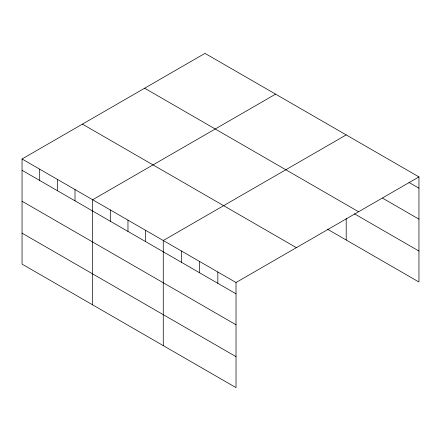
<?xml version="1.0" encoding="UTF-8"?>
<svg xmlns="http://www.w3.org/2000/svg" width="441" height="441" viewBox="0 0 441 441"><rect width="100%" height="100%" fill="white"/><g stroke="black" fill="none" stroke-linecap="round" stroke-linejoin="round"><path stroke-width="0.66" d="M22.05 158.986L236.018 282.516L236.018 387.628L22.05 264.098L22.05 158.986L204.982 53.372L418.95 176.902L418.95 282.014L327.371 229.144M275.592 94.137L92.66 199.751L92.66 304.863M346.202 134.902L163.269 240.516L163.269 345.628M236.018 282.516L418.95 176.902M408.978 182.436L418.95 188.197M382.573 198.158L418.95 219.155M144.615 88.222L358.583 211.757M354.415 213.797L418.95 251.056M82.417 124.13L296.385 247.666M22.05 170.276L236.018 293.811M22.05 201.234L236.018 324.769M22.05 233.135L236.018 356.67M346.202 218.477L346.202 240.014M217.832 272.02L217.832 283.309M199.646 261.519L199.646 272.808M181.455 251.017L181.455 262.307M145.618 230.323L145.618 241.618M127.967 220.131L127.967 231.426M110.311 209.944L110.311 221.233M75.009 189.558L75.009 200.848M57.358 179.366L57.358 190.661M39.701 169.173L39.701 180.468"/></g></svg>
